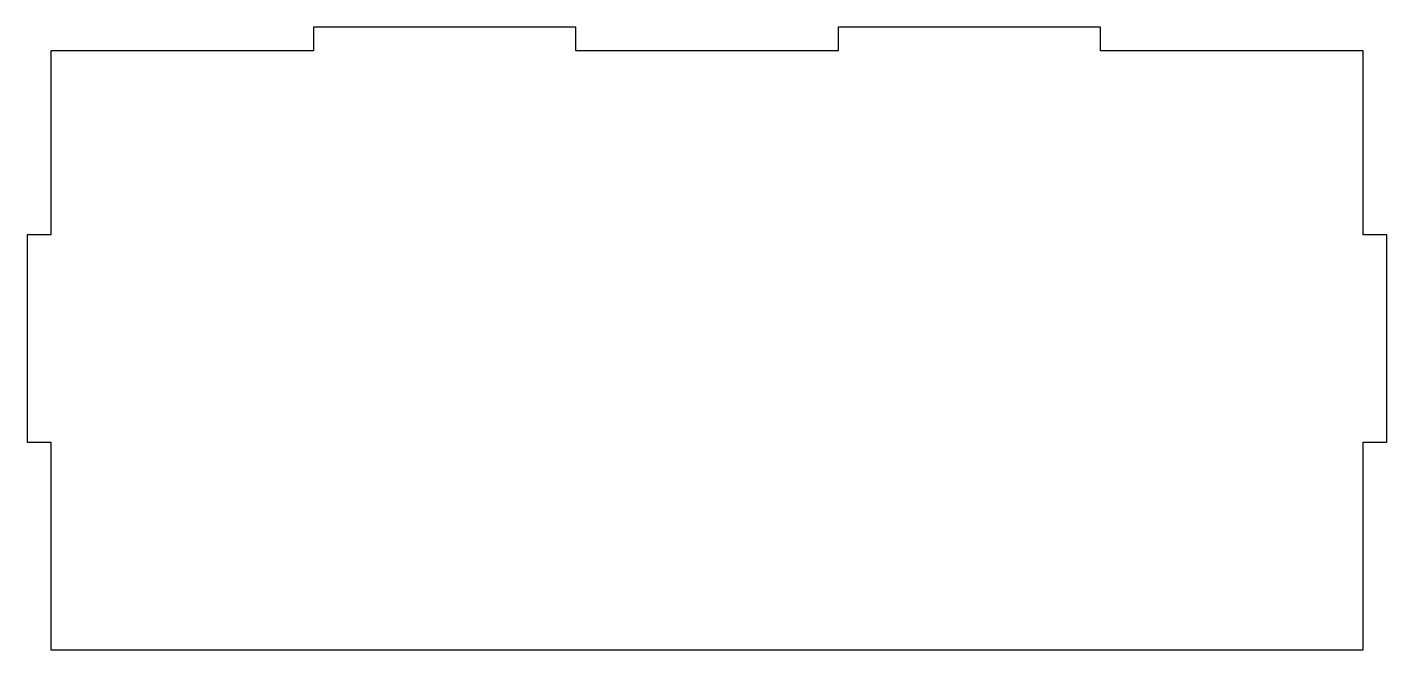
# Model space of a CAD drawing. Header units: millimetres. Extents: x -8 to 147, y -5 to 66.
import ezdxf

# ---------------------------------------------------------------- set-up
doc = ezdxf.new("R2010")
doc.units = ezdxf.units.MM

msp = doc.modelspace()

# ---------------------------------------------------------------- linework, layer by layer
at = {"color": 7, "linetype": 'Continuous', "lineweight": 25}
for p, q in [((24.8, 65.7), (24.8, 63)), ((54.6, 65.7), (24.8, 65.7)), ((54.6, 63), (54.6, 65.7)), ((84.4, 65.7), (84.4, 63)), ((114.2, 65.7), (84.4, 65.7)), ((114.2, 63), (114.2, 65.7)), ((-5, 63), (-5, 42.13)), ((24.8, 63), (-5, 63)), ((84.4, 63), (54.6, 63)), ((144, 63), (114.2, 63)), ((144, 42.13), (144, 63)), ((-7.7, 42.13), (-7.7, 18.57)), ((-5, 42.13), (-7.7, 42.13)), ((146.7, 42.13), (144, 42.13)), ((146.7, 18.57), (146.7, 42.13)), ((-7.7, 18.57), (-5, 18.57)), ((-5, 18.57), (-5, -5)), ((144, 18.57), (146.7, 18.57)), ((144, -5), (144, 18.57)), ((-5, -5), (144, -5))]:
    msp.add_line(p, q, dxfattribs=at)

doc.saveas('drawing.dxf')
